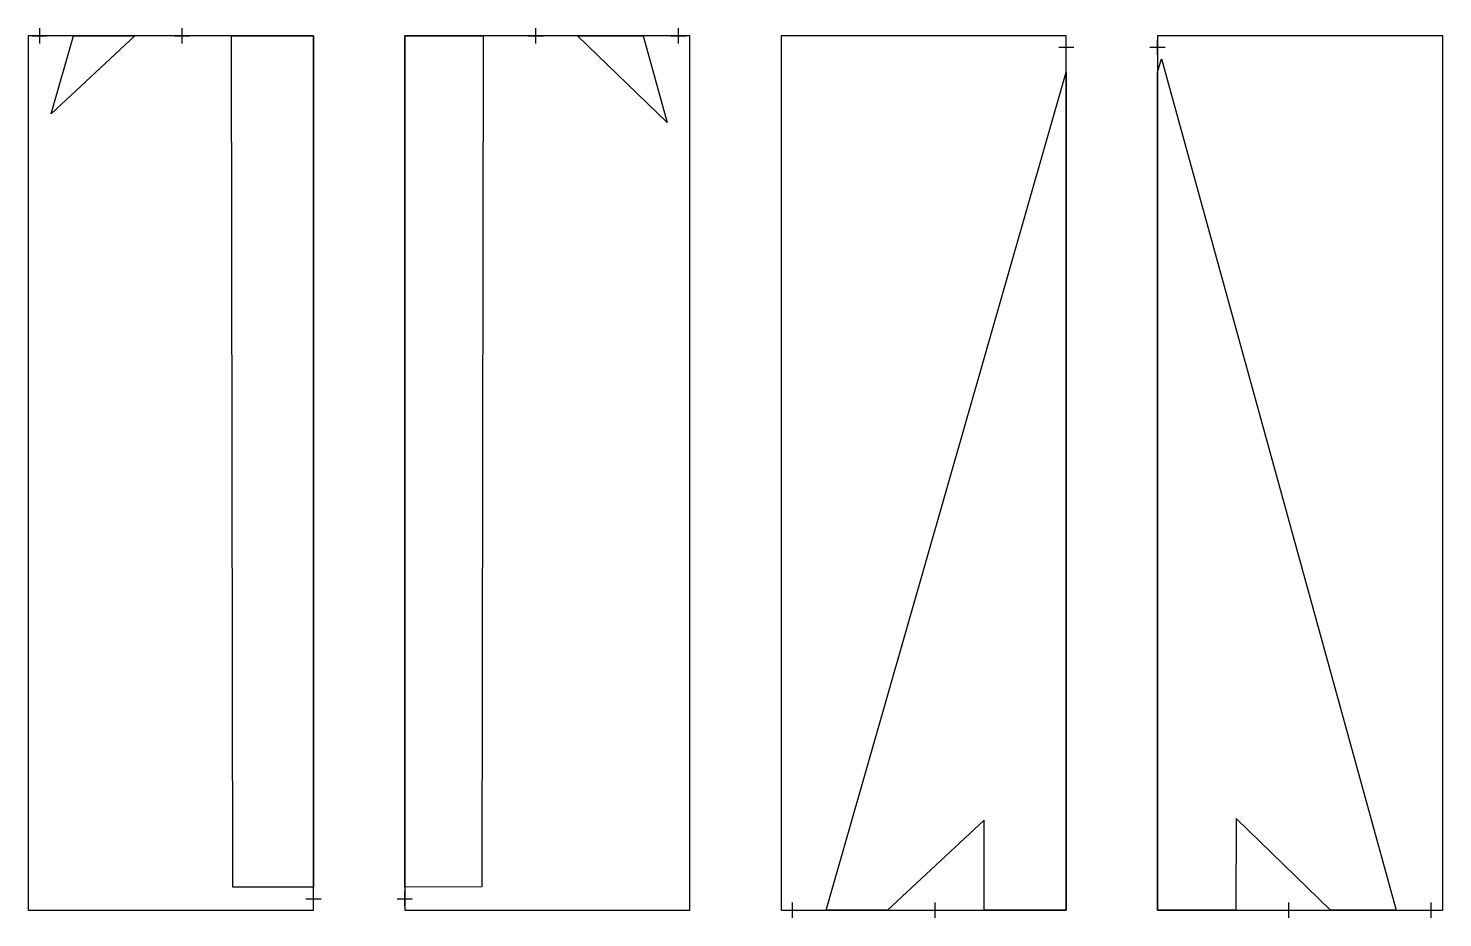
# Model space of a CAD drawing. Header units: inches. Extents: x 0 to 186, y -1 to 116.
import ezdxf

# ---------------------------------------------------------------- set-up
doc = ezdxf.new("R2010")
doc.units = ezdxf.units.IN
doc.header["$MEASUREMENT"] = 0
doc.layers.add('CUT', color=1, linetype='Continuous')
doc.layers.add('REG', color=5, linetype='Continuous')

msp = doc.modelspace()

# ---------------------------------------------------------------- linework, layer by layer
at = {"layer": 'CUT'}
for points in [[(3, 104.75), (5.94, 115), (13.99, 115)], [(26.9, 3), (26.71, 115), (37.5, 115), (37.5, 3.03)], [(49.5, 3.03), (49.5, 115), (59.8, 115), (59.63, 3.07)], [(84, 103.59), (72.24, 115), (80.86, 115)], [(149.01, 112), (179.86, 0), (171.24, 0), (158.82, 12.05), (158.8, 0), (148.5, 0), (148.5, 110.21)], [(125.69, 11.85), (112.99, 0), (104.94, 0), (136.5, 110.21), (136.5, 0), (125.71, 0)]]:
    msp.add_lwpolyline(points, close=True, dxfattribs=at)
at = {"layer": 'REG'}
for points in [[(1.5, 114), (1.5, 116)], [(20.25, 114), (20.25, 116)], [(66.75, 114), (66.75, 116)], [(85.5, 114), (85.5, 116)], [(0.5, 115), (2.5, 115)], [(19.25, 115), (21.25, 115)], [(65.75, 115), (67.75, 115)], [(84.5, 115), (86.5, 115)], [(135.5, 113.5), (137.5, 113.5)], [(136.5, 112.5), (136.5, 114.5)], [(147.5, 113.5), (149.5, 113.5)], [(148.5, 112.5), (148.5, 114.5)], [(37.5, 0.5), (37.5, 2.5)], [(49.5, 0.5), (49.5, 2.5)], [(36.5, 1.5), (38.5, 1.5)], [(48.5, 1.5), (50.5, 1.5)], [(99.5, 0), (101.5, 0)], [(100.5, -1), (100.5, 1)], [(118.25, 0), (120.25, 0)], [(119.25, -1), (119.25, 1)], [(164.75, 0), (166.75, 0)], [(165.75, -1), (165.75, 1)], [(183.5, 0), (185.5, 0)], [(184.5, -1), (184.5, 1)]]:
    msp.add_lwpolyline(points, dxfattribs=at)
for points in [[(0, 0), (37.5, 0), (37.5, 115), (0, 115)], [(49.5, 0), (87, 0), (87, 115), (49.5, 115)], [(99, 0), (136.5, 0), (136.5, 115), (99, 115)], [(148.5, 0), (186, 0), (186, 115), (148.5, 115)]]:
    msp.add_lwpolyline(points, close=True, dxfattribs=at)

doc.saveas('drawing.dxf')
